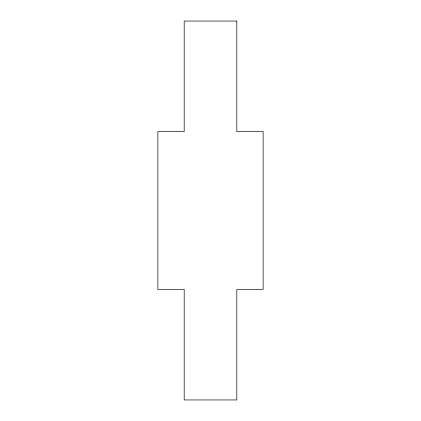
<?xml version="1.0" encoding="UTF-8"?>
<svg xmlns="http://www.w3.org/2000/svg" width="421" height="421" viewBox="0 0 421 421"><rect width="100%" height="100%" fill="white"/><g stroke="black" fill="none" stroke-linecap="round" stroke-linejoin="round"><path stroke-width="0.63" d="M236.812 21.05L184.188 21.05L184.188 131.557L157.87 131.557L157.87 289.443L184.188 289.443L184.188 399.95L236.812 399.95L236.812 289.443L263.13 289.443L263.13 131.557L236.812 131.557L236.812 21.05"/></g></svg>
